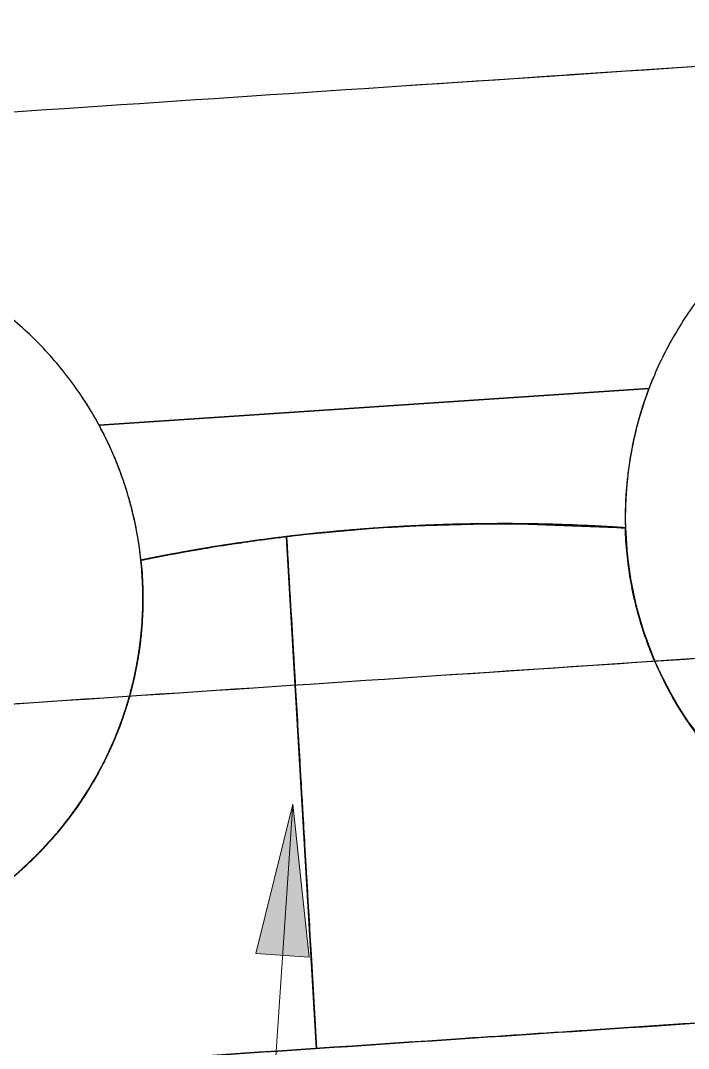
# Model space of a CAD drawing. Header units: metres. Extents: x -1161 to -1081, y 0 to 563.
# Drawn here: x -1093.747 to -1092.645, y 545.258 to 546.954 of the extents above; entities that cross this region are included whole.
import ezdxf

# ---------------------------------------------------------------- set-up
doc = ezdxf.new("R2010")
doc.units = ezdxf.units.M
doc.layers.add('A-GENM', color=7, linetype='Continuous', lineweight=35)
doc.layers.add('G-ANNO-TEXT', color=7, linetype='Continuous', lineweight=9)

# ---------------------------------------------------------------- blocks, each defined once
blk = doc.blocks.new('Foundations-Piles - Px-1200-66435275-DRG-2873121 - DECK SLAB GENERAL ARRANGEMENT PLAN')
at = {"layer": 'A-GENM', "color": 9, "lineweight": 25, "true_color": 0xbebebe}
for start, end in [(98.1818, 106.3636), (98.1818, 106.3636), (90, 98.1818), (90, 98.1818), (81.8182, 90), (81.8182, 90), (73.6364, 81.8182), (73.6364, 81.8182), (106.3636, 114.5455), (106.3636, 114.5455), (65.4545, 73.6364), (65.4545, 73.6364), (114.5455, 122.7273), (114.5455, 122.7273), (57.2727, 65.4545), (57.2727, 65.4545), (122.7273, 128.2031), (122.7273, 128.2031), (49.0909, 57.2727), (49.0909, 57.2727), (128.2132, 130.9091), (128.2132, 130.8448), (130.9091, 139.0909), (131.0714, 138.9381), (130.9091, 131.0714), (40.9091, 49.0909), (40.9091, 49.0909), (139.0909, 147.2727), (139.4167, 147.0378), (139.0909, 139.4167), (138.9381, 139.0909), (32.7273, 40.9091), (32.7273, 40.9091), (147.2727, 155.4545), (147.2727, 147.5551), (147.0378, 147.2727), (24.5455, 32.7273), (24.5455, 32.7273), (147.6999, 155.1449), (155.4545, 163.6364), (155.9382, 163.2609), (155.4545, 155.9382), (155.1676, 155.4545), (16.3636, 24.5455), (16.3636, 24.5455), (163.2889, 163.6364), (163.6364, 171.8182), (164.1427, 171.3874), (163.6364, 164.1427), (8.1818, 16.3636), (8.1818, 16.3636), (171.8182, 180), (171.8182, 172.3212), (171.3874, 171.8182), (0, 8.1818), (0, 8.1818), (172.3212, 179.5267), (179.5267, 180), (180, 180.4794), (180, 188.1818), (351.8182, 0), (351.8182, 0), (180.4794, 185.4352), (185.4352, 187.6589), (188.1818, 196.3636), (188.7301, 188.9568), (188.9568, 193.5449), (343.6364, 351.8182), (343.6364, 351.8182), (193.5449, 195.872), (196.3636, 204.5455), (335.4545, 343.6364), (335.4545, 343.6364), (196.9445, 201.7592), (201.7592, 204.0906), (204.5455, 212.7273), (327.2727, 335.4545), (327.2727, 335.4545), (205.1214, 210.2919), (210.2919, 212.3144), (212.7273, 220.9091), (213.3031, 220.5426), (319.0909, 327.2727), (319.0909, 327.2727), (220.9091, 229.0909), (221.4731, 228.7748), (310.9091, 319.0909), (312.0383, 319.0909), (229.0909, 237.2727), (229.6289, 231.5729), (302.7273, 310.9091), (308.7028, 312.0383), (231.5729, 236.8737), (304.1732, 308.7028), (237.2727, 245.4545), (237.7676, 240.067), (294.5455, 302.7273), (300.7734, 304.1732), (240.067, 244.8605), (296.2941, 300.7734), (292.879, 296.2941), (244.8605, 245.2495), (245.4545, 253.6364), (245.8854, 248.2707), (248.2707, 252.8482), (286.3636, 294.5455), (288.5053, 292.879), (252.8482, 253.4913), (253.6364, 261.8182), (278.1818, 286.3636), (284.8126, 286.0888), (286.4732, 288.5053), (253.9772, 256.376), (256.376, 260.8371), (260.8371, 261.7354), (278.2285, 280.4936), (280.4936, 284.8126), (261.8182, 269.2098), (262.0368, 264.4363), (264.4363, 268.8272), (268.8272, 269.2098), (269.2098, 269.9441), (269.2098, 270), (270, 273.0219), (270, 272.4234), (272.4723, 273.0219), (273.0469, 278.1818), (273.0469, 276.8189), (276.8189, 278.05)]:
    blk.add_arc((0, 0), 0.6, start, end, dxfattribs=at)
at = {"layer": 'A-GENM', "color": 254, "lineweight": 25, "true_color": 0xd1d1d1}
for start, end in [(187.6589, 188.1818), (188.1818, 188.7301), (195.872, 196.3636), (196.3636, 196.9299), (204.0906, 204.9312), (204.9312, 205.1214), (212.3144, 212.9171), (212.9171, 213.3031), (220.5426, 220.8958), (220.9091, 221.4731), (228.8877, 229.6289), (237.0106, 237.2727), (237.2727, 237.7676), (245.2495, 245.8854), (253.4913, 253.9772), (286.0888, 286.3636), (261.8182, 262.0368), (278.05, 278.1818)]:
    blk.add_arc((0, 0), 0.6, start, end, dxfattribs=at)
blk = doc.blocks.new('Foundations-Piles - Px-1200-66435276-DRG-2873121 - DECK SLAB GENERAL ARRANGEMENT PLAN')
at = {"layer": 'A-GENM', "color": 9, "lineweight": 25, "true_color": 0xbebebe}
for start, end in [(98.1818, 106.3636), (95.8548, 98.5782), (90, 98.1818), (90.7299, 95.8548), (87.5897, 90.7299), (81.8182, 90), (81.8182, 87.5897), (73.6364, 81.8182), (73.6364, 81.8182), (105.4247, 106.3636), (98.5782, 105.4247), (106.3636, 114.5455), (110.7525, 114.4246), (106.422, 110.7525), (65.4545, 73.6364), (65.4545, 73.6364), (114.5455, 122.7273), (114.5998, 118.9596), (57.2727, 65.4545), (57.2727, 65.4545), (118.9596, 122.6193), (122.7273, 128.2081), (122.7748, 127.1766), (49.0909, 57.2727), (49.0909, 57.2727), (127.1766, 128.2081), (128.2081, 130.9091), (128.2081, 130.8148), (130.9091, 139.0909), (130.9499, 135.4088), (40.9091, 49.0909), (40.9091, 49.0909), (135.4088, 139.0112), (139.0909, 147.2727), (139.1249, 147.2082), (32.7273, 40.9091), (32.7273, 40.9091), (147.2727, 155.4545), (147.3232, 155.4545), (24.5455, 32.6959), (24.5455, 32.6959), (155.4545, 163.6364), (155.5026, 163.6364), (16.3636, 24.5455), (16.3636, 24.5455), (163.6364, 171.8182), (163.6687, 171.8182), (8.1818, 16.3636), (8.1818, 16.3636), (171.8182, 180), (171.8345, 180), (0, 8.1818), (0, 8.1818), (180, 188.0537), (180, 188.1818), (351.8182, 0), (351.8182, 0), (188.0537, 188.1818), (188.1818, 196.3636), (188.2108, 190.7362), (343.6364, 351.8182), (343.6364, 351.8182), (190.7362, 196.1076), (196.1076, 196.3636), (196.3636, 204.4353), (335.4545, 343.6364), (335.4545, 343.6364), (196.4229, 199.3252), (199.3252, 204.1617), (204.1617, 204.4353), (204.5455, 212.7273), (204.5753, 207.6074), (327.2727, 335.4545), (327.2727, 335.4545), (207.6074, 212.216), (212.216, 212.6153), (212.7273, 220.9091), (212.833, 215.7873), (319.0909, 327.2727), (319.0909, 327.2727), (215.7873, 220.2705), (220.2705, 220.7706), (220.9091, 229.0909), (220.9598, 223.9208), (310.9091, 319.0909), (312.0383, 319.0909), (223.9208, 228.3253), (228.3253, 228.9267), (229.0909, 237.2727), (229.1523, 232.0292), (302.7273, 310.9091), (308.7028, 312.0383), (232.0292, 236.3804), (304.1732, 308.7028), (236.3804, 237.0837), (237.2727, 245.4545), (237.3448, 240.1226), (294.5455, 302.7273), (300.7734, 304.1732), (240.1226, 244.4359), (296.2941, 300.7734), (244.4359, 245.2418), (292.879, 296.2941), (245.4545, 253.6364), (245.5373, 248.2063), (248.2063, 252.4916), (286.3636, 294.5455), (288.5543, 292.879), (252.4916, 253.2914), (253.6364, 261.8182), (253.7297, 256.2833), (278.1818, 286.3636), (286.4972, 288.5543), (256.2833, 260.5478), (260.5478, 261.5618), (278.3057, 280.4904), (280.4904, 284.7195), (284.7195, 286.0519), (261.8182, 269.2074), (261.922, 264.3556), (264.3556, 268.6045), (268.6045, 269.2074), (269.2074, 269.7239), (269.2074, 270), (270, 278.1818), (270.114, 272.4243), (272.4243, 276.6617), (276.6617, 277.8872)]:
    blk.add_arc((0, 0), 0.6, start, end, dxfattribs=at)
at = {"layer": 'A-GENM', "color": 254, "lineweight": 25, "true_color": 0xd1d1d1}
for start, end in [(114.4246, 114.5455), (212.7273, 212.833), (220.7706, 220.9091), (228.9267, 229.0909), (237.0837, 237.2727), (245.2418, 245.4545), (253.4012, 253.6364), (286.0519, 286.3636), (286.3636, 286.4972), (261.5618, 261.8182), (269.7239, 270), (270, 270.114), (277.8872, 278.1818), (278.1818, 278.3057)]:
    blk.add_arc((0, 0), 0.6, start, end, dxfattribs=at)
blk = doc.blocks.new('StitchPour_RS36B_01 - StitchPour_RS36B_01-61148557-DRG-2873121 - DECK SLAB GENERAL ARRANGEMENT PLAN')
at = {"layer": 'A-GENM', "color": 253, "lineweight": 25, "true_color": 0xa3a3a3}
for points, knots in [([(147.3113, -4.8835), (147.145, -4.3923), (146.7672, -3.2758), (146.3893, -2.1593), (146.1777, -1.5341)], [-0.1785667, -0.1785667, -0.1785667, -0.1785667, -0.1, 0, 0, 0, 0]), ([(145.6093, -1.7264), (145.7681, -2.1953), (146.0855, -3.1331), (146.4591, -4.237), (146.6739, -4.872), (146.7301, -5.038)], [-1, -1, -1, -1, -0.925, -0.85, -0.8234466, -0.8234466, -0.8234466, -0.8234466])]:
    blk.add_open_spline(points, degree=3, knots=knots, dxfattribs=at)
at = {"layer": 'A-GENM', "color": 9, "lineweight": 25, "true_color": 0xbebebe}
for points in [[(146.8126, -3.4098), (146.7068, -3.0972), (146.601, -2.7846), (146.4951, -2.472)], [(146.2442, -3.602), (146.1384, -3.2894), (146.0326, -2.9768), (145.9268, -2.6642)], [(147.089, -4.2266), (146.9968, -3.9544), (146.9047, -3.6821), (146.8126, -3.4098)], [(146.3134, -3.8064), (146.2903, -3.7383), (146.2672, -3.6702), (146.2442, -3.602)]]:
    blk.add_open_spline(points, degree=3, dxfattribs=at)
at = {"layer": 'A-GENM', "color": 253, "lineweight": 25, "true_color": 0xa3a3a3}
blk.add_open_spline([(146.5616, -4.5399), (146.4788, -4.2954), (146.3961, -4.0509), (146.3134, -3.8064)], degree=3, dxfattribs=at)
blk = doc.blocks.new('T2DPAA-T2D-C3S-RS-M3D-100334_rvt-1-DRG-2873121 - DECK SLAB GENERAL ARRANGEMENT PLAN')
at = {"layer": 'A-GENM', "color": 9, "lineweight": 25, "true_color": 0xbebebe}
for p, q in [((-1093.6176, 546.2865), (-1092.7105, 546.3469)), ((-1092.7105, 546.3469), (-1093.6176, 546.2865)), ((-1093.2748, 546.1063), (-1093.1658, 546.1161)), ((-1093.1658, 546.1161), (-1093.1224, 546.1189)), ((-1093.1224, 546.1189), (-1093.0992, 546.1201)), ((-1093.0992, 546.1201), (-1092.9808, 546.1237)), ((-1092.9808, 546.1237), (-1092.9359, 546.1238)), ((-1092.9359, 546.1238), (-1092.924, 546.1237)), ((-1092.924, 546.1237), (-1092.7494, 546.117)), ((-1092.7494, 546.117), (-1092.7465, 546.0723)), ((-1093.363, 546.0954), (-1093.4059, 546.0891)), ((-1093.3083, 546.1025), (-1093.363, 546.0954)), ((-1093.3083, 546.1025), (-1093.2748, 546.1063)), ((-1093.2939, 545.8571), (-1093.3082, 546.1014)), ((-1093.3082, 546.1014), (-1093.2939, 545.8571)), ((-1093.4288, 546.0855), (-1093.5485, 546.0637)), ((-1093.4059, 546.0891), (-1093.4288, 546.0855)), ((-1093.5485, 546.0637), (-1093.5464, 546.0385)), ((-1092.7465, 546.0723), (-1092.741, 546.0325)), ((-1093.5464, 546.0385), (-1093.5452, 546)), ((-1092.7409, 546.032), (-1092.7316, 545.9878)), ((-1092.7316, 545.9878), (-1092.7206, 545.9495)), ((-1093.547, 545.9548), (-1093.5489, 545.9343)), ((-1092.7205, 545.949), (-1092.7048, 545.9062)), ((-1093.5493, 545.9306), (-1093.5511, 545.9166)), ((-1093.549, 545.9336), (-1093.5493, 545.9308)), ((-1092.7048, 545.9062), (-1092.7006, 545.8962)), ((-1092.7006, 545.8962), (-1092.689, 545.8709)), ((-1093.5592, 545.8718), (-1093.5654, 545.8465)), ((-1093.558, 545.8775), (-1093.5592, 545.8718)), ((-1093.2589, 545.2581), (-1093.2939, 545.8571)), ((-1093.2939, 545.8571), (-1093.2589, 545.2581)), ((-1092.6884, 545.8698), (-1092.6665, 545.829)), ((-1093.5675, 545.8385), (-1093.5686, 545.8348)), ((-1093.5655, 545.8462), (-1093.5675, 545.8385)), ((-1093.5724, 545.8222), (-1093.583, 545.7911)), ((-1093.5686, 545.8348), (-1093.5724, 545.8222)), ((-1092.6665, 545.829), (-1092.6458, 545.7964)), ((-1093.583, 545.7911), (-1093.5973, 545.7563)), ((-1092.6454, 545.7959), (-1092.5924, 545.7289)), ((-1093.5973, 545.7563), (-1093.6018, 545.7463)), ((-1093.6018, 545.7463), (-1093.618, 545.7144)), ((-1093.618, 545.7144), (-1093.6366, 545.6825)), ((-1093.6413, 545.6751), (-1093.6636, 545.6429)), ((-1093.6366, 545.6825), (-1093.6413, 545.6751)), ((-1093.6636, 545.6429), (-1093.6857, 545.6149)), ((-1093.69, 545.6099), (-1093.7196, 545.5778)), ((-1093.6857, 545.6149), (-1093.69, 545.6099)), ((-1093.7196, 545.5778), (-1093.7438, 545.5548)), ((-1093.7438, 545.5548), (-1093.747, 545.5519))]:
    blk.add_line(p, q, dxfattribs=at)
at = {"layer": 'A-GENM', "color": 254, "lineweight": 25, "true_color": 0xd1d1d1}
blk.add_line((-1092.9219, 546.1237), (-1092.924, 546.1237), dxfattribs=at)
at = {"layer": 'A-GENM', "color": 9, "lineweight": 25, "true_color": 0xbebebe, "flags": 128}
for points in [[(-1093.5452, 546), (-1093.5455, 545.9824), (-1093.547, 545.9548)], [(-1093.5511, 545.9166), (-1093.5535, 545.9014), (-1093.558, 545.8777)]]:
    blk.add_lwpolyline(points, dxfattribs=at)
at = {"layer": 'A-GENM', "color": 9, "lineweight": 25, "true_color": 0xbebebe}
for centre, radius, start, end in [((-1092.1496, 546.1338), 0.6, 159.1898, 162.7094), ((-1092.1496, 546.1338), 0.6, 159.1898, 162.7094), ((-1092.1496, 546.1338), 0.6, 162.7094, 165.0023), ((-1092.1496, 546.1338), 0.6, 162.7094, 165.0023), ((-1094.1452, 546.0007), 0.6, 27.1509, 28.4384), ((-1094.1452, 546.0007), 0.6, 27.1509, 28.4384), ((-1092.1496, 546.1338), 0.6, 165.8434, 166.6607), ((-1092.1496, 546.1338), 0.6, 165.8434, 166.6607), ((-1092.1496, 546.1338), 0.6, 165.1092, 165.8434), ((-1092.1496, 546.1338), 0.6, 165.1092, 165.8434), ((-1094.1452, 546.0007), 0.6, 23.8234, 27.1509), ((-1094.1452, 546.0007), 0.6, 23.8234, 27.1509), ((-1092.1496, 546.1338), 0.6, 166.6607, 170.9733), ((-1092.1496, 546.1338), 0.6, 166.6607, 170.9733), ((-1094.1452, 546.0007), 0.6, 20.9675, 23.8234), ((-1094.1452, 546.0007), 0.6, 20.9675, 23.8234), ((-1092.1496, 546.1338), 0.6, 170.9733, 173.6929), ((-1092.1496, 546.1338), 0.6, 170.9733, 173.6929), ((-1094.1452, 546.0007), 0.6, 19.2855, 20.9675), ((-1094.1452, 546.0007), 0.6, 19.2855, 20.9675), ((-1094.1452, 546.0007), 0.6, 15.8947, 19.2855), ((-1094.1452, 546.0007), 0.6, 15.8947, 19.2855), ((-1092.1496, 546.1338), 0.6, 174.1316, 180.542), ((-1092.1496, 546.1338), 0.6, 174.1316, 180.542), ((-1092.1496, 546.1338), 0.6, 173.6929, 174.1316), ((-1092.1496, 546.1338), 0.6, 173.6929, 174.1316), ((-1094.1452, 546.0007), 0.6, 13.4966, 15.8947), ((-1094.1452, 546.0007), 0.6, 13.4966, 15.8947), ((-1094.1452, 546.0007), 0.6, 11.4065, 13.4966), ((-1094.1452, 546.0007), 0.6, 11.4065, 13.4966), ((-1092.1496, 546.1338), 0.6, 180.542, 181.3828), ((-1092.1496, 546.1338), 0.6, 180.542, 181.3828), ((-1094.1452, 546.0007), 0.6, 8.0006, 11.4065), ((-1094.1452, 546.0007), 0.6, 8.0006, 11.4065), ((-1092.9512, 543.1238), 3, 95.3483, 98.4166), ((-1092.9512, 543.1238), 3, 95.3483, 95.4975), ((-1092.9512, 543.1238), 3, 92.2799, 95.3483), ((-1092.9512, 543.1238), 3, 95.1724, 95.3483), ((-1092.9512, 543.1238), 3, 92.2799, 92.4558), ((-1092.9512, 543.1238), 3, 89.2116, 92.2799), ((-1092.9512, 543.1238), 3, 92.1306, 92.2799), ((-1092.9512, 543.1238), 3, 89.2116, 89.4398), ((-1092.9512, 543.1238), 3, 89.0732, 89.2116), ((-1092.9512, 543.1238), 3, 86.1432, 89.2116), ((-1092.9512, 543.1238), 3, 86.1432, 86.4706), ((-1092.9512, 543.1238), 3, 98.4166, 101.485), ((-1092.9512, 543.1238), 3, 98.4166, 98.5549), ((-1092.9512, 543.1238), 3, 98.1885, 98.4166), ((-1094.1452, 546.0007), 0.6, 6.0257, 8.0006), ((-1094.1452, 546.0007), 0.6, 6.0257, 8.0006), ((-1092.9512, 543.1238), 3, 101.1576, 101.485)]:
    blk.add_arc(centre, radius, start, end, dxfattribs=at)
at = {"layer": 'A-GENM', "color": 254, "lineweight": 25, "true_color": 0xd1d1d1}
for start, end in [(95.9319, 96.1933), (95.4975, 95.9266), (94.5422, 95.1724), (94.1023, 94.5376), (93.2488, 94.1023), (93.0893, 93.2361), (92.829, 93.0847), (92.4558, 92.829), (91.7004, 92.1306), (90.5649, 91.695), (89.6941, 90.5649), (89.4815, 89.6846), (88.9259, 89.0732), (87.5207, 88.9235), (86.4706, 87.5075), (98.5549, 98.7041), (97.8897, 98.1885), (97.3426, 97.8897), (96.8684, 97.3309), (96.1933, 96.8375), (100.1198, 101.1576), (99.1851, 100.1069), (98.7178, 99.1751)]:
    blk.add_arc((-1092.9512, 543.1238), 3, start, end, dxfattribs=at)
at = {"layer": 'A-GENM', "color": 253, "lineweight": 25, "true_color": 0xa3a3a3}
blk.add_open_spline([(-1095.0948, 546.7141), (-1094.436, 546.7581), (-1093.2382, 546.838), (-1092.0406, 546.9178), (-1091.5016, 546.9537)], degree=3, knots=[0, 0, 0, 0, 0.1, 0.1818428, 0.1818428, 0.1818428, 0.1818428], dxfattribs=at)
at = {"layer": 'A-GENM', "color": 9, "lineweight": 25, "true_color": 0xbebebe}
for points in [[(-1093.1187, 546.8459), (-1092.7894, 546.8679), (-1092.4601, 546.8898), (-1092.1308, 546.9118)], [(-1094.1067, 546.7801), (-1093.7773, 546.802), (-1093.448, 546.824), (-1093.1187, 546.8459)], [(-1093.2387, 546.11), (-1093.2619, 546.1078), (-1093.2851, 546.1052), (-1093.3083, 546.1025)], [(-1093.2599, 546.1079), (-1093.2731, 546.1065), (-1093.2863, 546.105), (-1093.2996, 546.1035)], [(-1093.2386, 546.11), (-1093.2457, 546.1093), (-1093.2528, 546.1086), (-1093.2599, 546.1079)], [(-1093.2331, 546.1105), (-1093.235, 546.1103), (-1093.2368, 546.1102), (-1093.2387, 546.11)], [(-1093.2217, 546.1116), (-1093.2273, 546.1111), (-1093.2329, 546.1105), (-1093.2386, 546.11)], [(-1093.2262, 546.1112), (-1093.2285, 546.111), (-1093.2308, 546.1107), (-1093.2331, 546.1105)], [(-1093.169, 546.1159), (-1093.1881, 546.1145), (-1093.2072, 546.1129), (-1093.2262, 546.1112)], [(-1093.1871, 546.1145), (-1093.1987, 546.1136), (-1093.2102, 546.1126), (-1093.2217, 546.1116)], [(-1093.1266, 546.1187), (-1093.1468, 546.1175), (-1093.167, 546.1161), (-1093.1871, 546.1145)], [(-1093.1291, 546.1185), (-1093.1424, 546.1177), (-1093.1557, 546.1169), (-1093.169, 546.1159)], [(-1093.1222, 546.1189), (-1093.1245, 546.1188), (-1093.1268, 546.1187), (-1093.1291, 546.1185)], [(-1093.1223, 546.1189), (-1093.1237, 546.1188), (-1093.1251, 546.1187), (-1093.1266, 546.1187)], [(-1093.1202, 546.119), (-1093.1209, 546.119), (-1093.1216, 546.119), (-1093.1222, 546.1189)], [(-1093.1172, 546.1192), (-1093.1188, 546.1191), (-1093.1204, 546.119), (-1093.122, 546.1189)], [(-1093.1143, 546.1194), (-1093.1162, 546.1193), (-1093.1182, 546.1191), (-1093.1202, 546.119)], [(-1093.0991, 546.1201), (-1093.1051, 546.1199), (-1093.1112, 546.1195), (-1093.1172, 546.1192)], [(-1093.0797, 546.121), (-1093.0912, 546.1205), (-1093.1028, 546.12), (-1093.1143, 546.1194)], [(-1093.0774, 546.1211), (-1093.0846, 546.1208), (-1093.0919, 546.1205), (-1093.0991, 546.1201)], [(-1093.0627, 546.1217), (-1093.0684, 546.1215), (-1093.0741, 546.1213), (-1093.0797, 546.121)], [(-1093.0625, 546.1217), (-1093.0675, 546.1215), (-1093.0724, 546.1214), (-1093.0774, 546.1211)], [(-1093.0413, 546.1224), (-1093.0485, 546.1222), (-1093.0556, 546.122), (-1093.0627, 546.1217)], [(-1093.0292, 546.1228), (-1093.0403, 546.1225), (-1093.0514, 546.1221), (-1093.0625, 546.1217)], [(-1092.9683, 546.1237), (-1092.9926, 546.1236), (-1093.017, 546.1231), (-1093.0413, 546.1224)], [(-1092.9592, 546.1238), (-1092.9825, 546.1237), (-1093.0059, 546.1234), (-1093.0292, 546.1228)], [(-1092.9449, 546.1237), (-1092.9527, 546.1237), (-1092.9605, 546.1237), (-1092.9683, 546.1237)], [(-1092.9411, 546.1238), (-1092.9471, 546.1238), (-1092.9531, 546.1238), (-1092.9592, 546.1238)], [(-1092.9355, 546.1237), (-1092.9386, 546.1237), (-1092.9418, 546.1237), (-1092.9449, 546.1237)], [(-1092.9356, 546.1238), (-1092.9375, 546.1238), (-1092.9393, 546.1238), (-1092.9411, 546.1238)], [(-1092.9292, 546.1237), (-1092.9313, 546.1237), (-1092.9334, 546.1237), (-1092.9355, 546.1238)], [(-1092.9256, 546.1236), (-1092.9288, 546.1236), (-1092.932, 546.1237), (-1092.9352, 546.1237)], [(-1092.9176, 546.1236), (-1092.9215, 546.1237), (-1092.9254, 546.1237), (-1092.9292, 546.1237)], [(-1092.9219, 546.1236), (-1092.9231, 546.1236), (-1092.9243, 546.1236), (-1092.9256, 546.1236)], [(-1092.9027, 546.1233), (-1092.9091, 546.1234), (-1092.9155, 546.1235), (-1092.9219, 546.1236)], [(-1092.9045, 546.1234), (-1092.9089, 546.1235), (-1092.9133, 546.1236), (-1092.9176, 546.1236)], [(-1092.8892, 546.1232), (-1092.8943, 546.1233), (-1092.8994, 546.1234), (-1092.9045, 546.1234)], [(-1092.8953, 546.1232), (-1092.8977, 546.1232), (-1092.9002, 546.1233), (-1092.9027, 546.1233)], [(-1092.8223, 546.1208), (-1092.8466, 546.1219), (-1092.8709, 546.1227), (-1092.8953, 546.1232)], [(-1092.8193, 546.1209), (-1092.8426, 546.1219), (-1092.8659, 546.1227), (-1092.8892, 546.1232)], [(-1092.7665, 546.1179), (-1092.7851, 546.119), (-1092.8037, 546.12), (-1092.8223, 546.1208)], [(-1092.7494, 546.117), (-1092.7727, 546.1186), (-1092.796, 546.1199), (-1092.8193, 546.1209)], [(-1092.7628, 546.1176), (-1092.7641, 546.1177), (-1092.7653, 546.1178), (-1092.7665, 546.1179)], [(-1092.7494, 546.1167), (-1092.7539, 546.117), (-1092.7584, 546.1173), (-1092.7628, 546.1176)], [(-1092.7467, 546.0743), (-1092.7481, 546.0885), (-1092.749, 546.1027), (-1092.7494, 546.117)], [(-1092.7467, 546.0741), (-1092.7481, 546.0882), (-1092.749, 546.1025), (-1092.7494, 546.1167)], [(-1093.3962, 546.0906), (-1093.4071, 546.089), (-1093.4179, 546.0873), (-1093.4288, 546.0855)], [(-1093.3974, 546.0903), (-1093.3999, 546.0899), (-1093.4023, 546.0896), (-1093.4047, 546.0892)], [(-1093.3785, 546.0931), (-1093.3848, 546.0922), (-1093.3911, 546.0913), (-1093.3974, 546.0903)], [(-1093.3856, 546.0922), (-1093.3891, 546.0917), (-1093.3926, 546.0911), (-1093.3962, 546.0906)], [(-1093.3686, 546.0946), (-1093.3743, 546.0938), (-1093.3799, 546.093), (-1093.3856, 546.0922)], [(-1093.3324, 546.0994), (-1093.3478, 546.0974), (-1093.3631, 546.0953), (-1093.3785, 546.0931)], [(-1093.3083, 546.1025), (-1093.3284, 546.1001), (-1093.3485, 546.0974), (-1093.3686, 546.0946)], [(-1093.3183, 546.1012), (-1093.323, 546.1006), (-1093.3277, 546.1), (-1093.3324, 546.0994)], [(-1093.3087, 546.1024), (-1093.3119, 546.102), (-1093.3151, 546.1016), (-1093.3183, 546.1012)], [(-1093.3082, 546.1014), (-1093.3038, 546.0251), (-1093.2993, 545.9489), (-1093.2948, 545.8726)], [(-1093.2939, 545.8571), (-1093.2987, 545.9385), (-1093.3035, 546.02), (-1093.3082, 546.1014)], [(-1093.2996, 546.1035), (-1093.3023, 546.1031), (-1093.3051, 546.1028), (-1093.3079, 546.1025)], [(-1093.4888, 546.0752), (-1093.5087, 546.0716), (-1093.5286, 546.0678), (-1093.5485, 546.0637)], [(-1093.4768, 546.0772), (-1093.4912, 546.0746), (-1093.5056, 546.0719), (-1093.52, 546.0691)], [(-1093.4288, 546.0855), (-1093.4488, 546.0823), (-1093.4688, 546.0789), (-1093.4888, 546.0752)], [(-1093.4502, 546.0818), (-1093.4591, 546.0803), (-1093.4679, 546.0788), (-1093.4768, 546.0772)], [(-1093.4293, 546.0853), (-1093.4363, 546.0842), (-1093.4432, 546.083), (-1093.4502, 546.0818)], [(-1093.4159, 546.0875), (-1093.4203, 546.0868), (-1093.4247, 546.0861), (-1093.4291, 546.0854)], [(-1093.4047, 546.0892), (-1093.4084, 546.0886), (-1093.4121, 546.0881), (-1093.4159, 546.0875)], [(-1092.7409, 546.0319), (-1092.7433, 546.046), (-1092.7453, 546.0601), (-1092.7467, 546.0743)], [(-1092.7409, 546.032), (-1092.7433, 546.0459), (-1092.7452, 546.06), (-1092.7467, 546.0741)], [(-1093.5317, 546.0668), (-1093.5373, 546.0657), (-1093.5429, 546.0646), (-1093.5485, 546.0635)], [(-1093.5485, 546.0637), (-1093.547, 546.0492), (-1093.546, 546.0346), (-1093.5455, 546.02)], [(-1093.5485, 546.0635), (-1093.547, 546.0489), (-1093.546, 546.0343), (-1093.5455, 546.0197)], [(-1093.52, 546.0691), (-1093.5239, 546.0684), (-1093.5278, 546.0676), (-1093.5317, 546.0668)], [(-1092.7322, 545.9901), (-1092.7356, 546.0039), (-1092.7385, 546.0179), (-1092.7409, 546.0319)], [(-1092.7321, 545.9899), (-1092.7355, 546.0037), (-1092.7385, 546.0177), (-1092.7409, 546.0317)], [(-1093.5455, 546.02), (-1093.5455, 546.0191), (-1093.5455, 546.0183), (-1093.5454, 546.0175)], [(-1093.5455, 546.0197), (-1093.5455, 546.0189), (-1093.5455, 546.0182), (-1093.5454, 546.0174)], [(-1093.5454, 546.0166), (-1093.5454, 546.0155), (-1093.5454, 546.0145), (-1093.5453, 546.0134)], [(-1093.5454, 546.0166), (-1093.5454, 546.0155), (-1093.5454, 546.0143), (-1093.5453, 546.0132)], [(-1093.5453, 546.0134), (-1093.5452, 546.0046), (-1093.5452, 545.9959), (-1093.5454, 545.9872)], [(-1093.5453, 546.0132), (-1093.5452, 546.0045), (-1093.5452, 545.9958), (-1093.5454, 545.9871)], [(-1092.7205, 545.949), (-1092.7248, 545.9625), (-1092.7288, 545.9762), (-1092.7322, 545.9901)], [(-1092.7205, 545.949), (-1092.7248, 545.9625), (-1092.7287, 545.9761), (-1092.7321, 545.9899)], [(-1093.5457, 545.9761), (-1093.5463, 545.9615), (-1093.5475, 545.9469), (-1093.5491, 545.9324)], [(-1093.5457, 545.9759), (-1093.546, 545.9686), (-1093.5469, 545.954), (-1093.5483, 545.9394), (-1093.5491, 545.9322)], [(-1093.5456, 545.9803), (-1093.5456, 545.9791), (-1093.5457, 545.9778), (-1093.5457, 545.9766)], [(-1093.5456, 545.9802), (-1093.5456, 545.979), (-1093.5456, 545.9778), (-1093.5457, 545.9766)], [(-1093.5454, 545.9872), (-1093.5454, 545.9849), (-1093.5455, 545.9825), (-1093.5456, 545.9802)], [(-1093.5454, 545.9871), (-1093.5454, 545.9848), (-1093.5455, 545.9826), (-1093.5456, 545.9803)], [(-1092.7058, 545.9088), (-1092.7112, 545.922), (-1092.7161, 545.9354), (-1092.7205, 545.949)], [(-1092.7058, 545.9086), (-1092.7111, 545.9218), (-1092.716, 545.9352), (-1092.7204, 545.9487)], [(-1093.5495, 545.9294), (-1093.5503, 545.9221), (-1093.5513, 545.9148), (-1093.5525, 545.9076)], [(-1093.5495, 545.9292), (-1093.5504, 545.9219), (-1093.5514, 545.9147), (-1093.5525, 545.9076)], [(-1093.5493, 545.9307), (-1093.5494, 545.9303), (-1093.5494, 545.9298), (-1093.5495, 545.9294)], [(-1093.5493, 545.9307), (-1093.5494, 545.9302), (-1093.5494, 545.9297), (-1093.5495, 545.9292)], [(-1093.5525, 545.9076), (-1093.553, 545.9042), (-1093.5536, 545.9008), (-1093.5542, 545.8975)], [(-1093.5525, 545.9076), (-1093.553, 545.9042), (-1093.5536, 545.9009), (-1093.5542, 545.8975)], [(-1092.7007, 545.8965), (-1092.7025, 545.9006), (-1092.7042, 545.9047), (-1092.7058, 545.9088)], [(-1092.7007, 545.8965), (-1092.7024, 545.9005), (-1092.7041, 545.9046), (-1092.7058, 545.9086)], [(-1093.5557, 545.8891), (-1093.5564, 545.8853), (-1093.5571, 545.8816), (-1093.5579, 545.8779)], [(-1093.5557, 545.8888), (-1093.5564, 545.8852), (-1093.5572, 545.8815), (-1093.5579, 545.8779)], [(-1093.5542, 545.8975), (-1093.5547, 545.8946), (-1093.5552, 545.8917), (-1093.5557, 545.8888)], [(-1093.5542, 545.8975), (-1093.5546, 545.8947), (-1093.5552, 545.8919), (-1093.5557, 545.8891)], [(-1092.6884, 545.8698), (-1092.6927, 545.8786), (-1092.6968, 545.8875), (-1092.7007, 545.8965)], [(-1092.6884, 545.8697), (-1092.6927, 545.8786), (-1092.6968, 545.8875), (-1092.7007, 545.8965)], [(-1093.5579, 545.8777), (-1093.5602, 545.8671), (-1093.5627, 545.8566), (-1093.5655, 545.8461)], [(-1093.5579, 545.8777), (-1093.5602, 545.8672), (-1093.5627, 545.8567), (-1093.5654, 545.8463)], [(-1093.2948, 545.8726), (-1093.2945, 545.8674), (-1093.2942, 545.8623), (-1093.2939, 545.8571)], [(-1093.2939, 545.8571), (-1093.2913, 545.8128), (-1093.2887, 545.7686), (-1093.2862, 545.7244)], [(-1093.2862, 545.7244), (-1093.2887, 545.7686), (-1093.2913, 545.8128), (-1093.2939, 545.8571)], [(-1092.6682, 545.832), (-1092.6754, 545.8443), (-1092.6821, 545.8569), (-1092.6884, 545.8697)], [(-1092.6681, 545.8319), (-1092.6753, 545.8442), (-1092.682, 545.8568), (-1092.6883, 545.8696)], [(-1093.5675, 545.8388), (-1093.5685, 545.8352), (-1093.5695, 545.8317), (-1093.5706, 545.8282)], [(-1093.5675, 545.8388), (-1093.5685, 545.8352), (-1093.5695, 545.8317), (-1093.5706, 545.8282)], [(-1093.5654, 545.8463), (-1093.5661, 545.8438), (-1093.5668, 545.8413), (-1093.5675, 545.8388)], [(-1093.5655, 545.8461), (-1093.5661, 545.8436), (-1093.5668, 545.8412), (-1093.5675, 545.8388)], [(-1093.5706, 545.8282), (-1093.5717, 545.8244), (-1093.5728, 545.8207), (-1093.574, 545.8171)], [(-1093.5706, 545.8282), (-1093.5717, 545.8245), (-1093.5728, 545.8208), (-1093.574, 545.8171)], [(-1092.6454, 545.7959), (-1092.6535, 545.8076), (-1092.6611, 545.8197), (-1092.6682, 545.832)], [(-1092.6454, 545.7959), (-1092.6534, 545.8076), (-1092.661, 545.8196), (-1092.6681, 545.8319)], [(-1093.574, 545.8171), (-1093.5794, 545.8004), (-1093.5855, 545.7839), (-1093.5923, 545.7677)], [(-1093.5783, 545.8042), (-1093.5826, 545.7919), (-1093.5872, 545.7798), (-1093.5923, 545.7678)], [(-1093.574, 545.8171), (-1093.5754, 545.8127), (-1093.5768, 545.8084), (-1093.5783, 545.8042)], [(-1092.6201, 545.7614), (-1092.6289, 545.7726), (-1092.6374, 545.7841), (-1092.6454, 545.7959)], [(-1093.5996, 545.7512), (-1093.6012, 545.7477), (-1093.6028, 545.7441), (-1093.6045, 545.7407)], [(-1093.5941, 545.7635), (-1093.5959, 545.7594), (-1093.5977, 545.7553), (-1093.5996, 545.7512)], [(-1093.5942, 545.7633), (-1093.5959, 545.7592), (-1093.5977, 545.7552), (-1093.5996, 545.7511)], [(-1093.5935, 545.7649), (-1093.5937, 545.7644), (-1093.594, 545.7638), (-1093.5942, 545.7633)], [(-1093.5935, 545.7649), (-1093.5937, 545.7645), (-1093.5939, 545.764), (-1093.5941, 545.7635)], [(-1093.5923, 545.7678), (-1093.5927, 545.7668), (-1093.5931, 545.7659), (-1093.5935, 545.7649)], [(-1093.5923, 545.7677), (-1093.5927, 545.7668), (-1093.5931, 545.7658), (-1093.5935, 545.7649)], [(-1093.6045, 545.7406), (-1093.6073, 545.7349), (-1093.6101, 545.7293), (-1093.613, 545.7237)], [(-1093.613, 545.7237), (-1093.6185, 545.7131), (-1093.6243, 545.7028), (-1093.6304, 545.6926)], [(-1093.2854, 545.7116), (-1093.285, 545.7043), (-1093.2846, 545.6969), (-1093.2841, 545.6896)], [(-1093.2841, 545.6896), (-1093.2846, 545.6969), (-1093.285, 545.7043), (-1093.2854, 545.7116)], [(-1093.633, 545.6883), (-1093.635, 545.685), (-1093.6371, 545.6817), (-1093.6392, 545.6784)], [(-1093.6347, 545.6855), (-1093.6362, 545.6831), (-1093.6377, 545.6807), (-1093.6392, 545.6783)], [(-1093.633, 545.6882), (-1093.6336, 545.6873), (-1093.6341, 545.6864), (-1093.6347, 545.6855)], [(-1093.6304, 545.6926), (-1093.6313, 545.6911), (-1093.6321, 545.6897), (-1093.633, 545.6882)], [(-1093.6305, 545.6925), (-1093.6313, 545.6911), (-1093.6321, 545.6897), (-1093.633, 545.6883)], [(-1093.6447, 545.6699), (-1093.6554, 545.6537), (-1093.6668, 545.6381), (-1093.679, 545.6231)], [(-1093.6447, 545.6699), (-1093.6493, 545.6628), (-1093.6541, 545.6559), (-1093.6591, 545.6491)], [(-1093.6392, 545.6784), (-1093.641, 545.6755), (-1093.6428, 545.6727), (-1093.6447, 545.6699)], [(-1093.6392, 545.6783), (-1093.641, 545.6755), (-1093.6428, 545.6727), (-1093.6447, 545.6699)], [(-1093.2834, 545.6771), (-1093.283, 545.6703), (-1093.2826, 545.6635), (-1093.2822, 545.6567)], [(-1093.2822, 545.6567), (-1093.2826, 545.6635), (-1093.283, 545.6703), (-1093.2834, 545.6771)], [(-1093.6591, 545.6491), (-1093.6654, 545.6403), (-1093.6721, 545.6316), (-1093.6789, 545.6232)], [(-1093.2815, 545.6447), (-1093.2815, 545.644), (-1093.2814, 545.6434), (-1093.2814, 545.6427)], [(-1093.2814, 545.6427), (-1093.2814, 545.6434), (-1093.2815, 545.644), (-1093.2815, 545.6447)], [(-1093.2814, 545.6427), (-1093.2803, 545.624), (-1093.2792, 545.6052), (-1093.2781, 545.5864)], [(-1093.2781, 545.5864), (-1093.2792, 545.6052), (-1093.2803, 545.624), (-1093.2814, 545.6427)], [(-1093.6831, 545.6181), (-1093.6849, 545.6159), (-1093.6868, 545.6137), (-1093.6886, 545.6115)], [(-1093.6831, 545.618), (-1093.6841, 545.6169), (-1093.6851, 545.6157), (-1093.686, 545.6145)], [(-1093.6789, 545.6232), (-1093.6801, 545.6217), (-1093.6813, 545.6202), (-1093.6825, 545.6187)], [(-1093.679, 545.6231), (-1093.6801, 545.6217), (-1093.6813, 545.6202), (-1093.6825, 545.6188)], [(-1093.693, 545.6064), (-1093.7003, 545.5981), (-1093.7078, 545.5899), (-1093.7155, 545.582)], [(-1093.6886, 545.6115), (-1093.6901, 545.6097), (-1093.6916, 545.608), (-1093.6931, 545.6063)], [(-1093.6887, 545.6114), (-1093.6901, 545.6097), (-1093.6916, 545.6081), (-1093.693, 545.6064)], [(-1093.686, 545.6145), (-1093.6869, 545.6135), (-1093.6878, 545.6125), (-1093.6887, 545.6114)], [(-1093.7155, 545.582), (-1093.7225, 545.5749), (-1093.7296, 545.5679), (-1093.7369, 545.5611)], [(-1093.2772, 545.571), (-1093.2767, 545.5631), (-1093.2763, 545.5552), (-1093.2758, 545.5473)], [(-1093.2758, 545.5473), (-1093.2763, 545.5552), (-1093.2767, 545.5631), (-1093.2772, 545.571)], [(-1093.7427, 545.5558), (-1093.7442, 545.5545), (-1093.7456, 545.5532), (-1093.747, 545.5519)], [(-1093.7427, 545.5558), (-1093.7441, 545.5545), (-1093.7456, 545.5532), (-1093.747, 545.5519)], [(-1093.7369, 545.5611), (-1093.7388, 545.5593), (-1093.7408, 545.5575), (-1093.7427, 545.5558)], [(-1093.7369, 545.5611), (-1093.7388, 545.5593), (-1093.7408, 545.5575), (-1093.7427, 545.5558)], [(-1093.2754, 545.541), (-1093.2729, 545.4983), (-1093.2704, 545.4556), (-1093.2679, 545.4129)], [(-1093.2679, 545.4129), (-1093.2704, 545.4556), (-1093.2729, 545.4983), (-1093.2754, 545.541)], [(-1093.2679, 545.4129), (-1093.2649, 545.3613), (-1093.2619, 545.3097), (-1093.2589, 545.2581)], [(-1093.2589, 545.2581), (-1093.2619, 545.3097), (-1093.2649, 545.3613), (-1093.2679, 545.4129)]]:
    blk.add_open_spline(points, degree=3, dxfattribs=at)
at = {"layer": 'A-GENM', "color": 254, "lineweight": 25, "true_color": 0xd1d1d1}
for points in [[(-1093.2996, 546.1035), (-1093.2863, 546.105), (-1093.2731, 546.1065), (-1093.2599, 546.1079)], [(-1093.2599, 546.1079), (-1093.2528, 546.1086), (-1093.2457, 546.1093), (-1093.2386, 546.11)], [(-1093.2386, 546.11), (-1093.2329, 546.1105), (-1093.2273, 546.1111), (-1093.2217, 546.1116)], [(-1093.2217, 546.1116), (-1093.2102, 546.1126), (-1093.1987, 546.1136), (-1093.1871, 546.1145)], [(-1093.1871, 546.1145), (-1093.167, 546.1161), (-1093.1468, 546.1175), (-1093.1266, 546.1187)], [(-1093.1266, 546.1187), (-1093.1251, 546.1187), (-1093.1237, 546.1188), (-1093.1223, 546.1189)], [(-1093.1222, 546.1189), (-1093.1216, 546.119), (-1093.1209, 546.119), (-1093.1202, 546.119)], [(-1093.1202, 546.119), (-1093.1067, 546.1198), (-1093.0932, 546.1205), (-1093.0797, 546.121)], [(-1093.0797, 546.121), (-1093.0741, 546.1213), (-1093.0684, 546.1215), (-1093.0627, 546.1217)], [(-1093.0627, 546.1217), (-1093.0556, 546.122), (-1093.0485, 546.1222), (-1093.0413, 546.1224)], [(-1093.0413, 546.1224), (-1093.017, 546.1231), (-1092.9926, 546.1236), (-1092.9683, 546.1237)], [(-1092.9683, 546.1237), (-1092.9605, 546.1237), (-1092.9527, 546.1237), (-1092.9449, 546.1237)], [(-1092.9449, 546.1237), (-1092.9418, 546.1237), (-1092.9386, 546.1237), (-1092.9355, 546.1237)], [(-1092.9352, 546.1237), (-1092.932, 546.1237), (-1092.9288, 546.1236), (-1092.9256, 546.1236)], [(-1092.9256, 546.1236), (-1092.9243, 546.1236), (-1092.9231, 546.1236), (-1092.9219, 546.1236)], [(-1092.9219, 546.1236), (-1092.9155, 546.1235), (-1092.9091, 546.1234), (-1092.9027, 546.1233)], [(-1092.9027, 546.1233), (-1092.9002, 546.1233), (-1092.8977, 546.1232), (-1092.8953, 546.1232)], [(-1092.8953, 546.1232), (-1092.8709, 546.1227), (-1092.8466, 546.1219), (-1092.8223, 546.1208)], [(-1092.8223, 546.1208), (-1092.8037, 546.12), (-1092.7851, 546.119), (-1092.7665, 546.1179)], [(-1092.7665, 546.1179), (-1092.7653, 546.1178), (-1092.7641, 546.1177), (-1092.7628, 546.1176)], [(-1092.7628, 546.1176), (-1092.7584, 546.1173), (-1092.7539, 546.117), (-1092.7494, 546.1167)], [(-1092.7494, 546.1167), (-1092.749, 546.1025), (-1092.7481, 546.0882), (-1092.7467, 546.0741)], [(-1093.4047, 546.0892), (-1093.4023, 546.0896), (-1093.3999, 546.0899), (-1093.3974, 546.0903)], [(-1093.3974, 546.0903), (-1093.3911, 546.0913), (-1093.3848, 546.0922), (-1093.3785, 546.0931)], [(-1093.3785, 546.0931), (-1093.3631, 546.0953), (-1093.3478, 546.0974), (-1093.3324, 546.0994)], [(-1093.3324, 546.0994), (-1093.3277, 546.1), (-1093.323, 546.1006), (-1093.3183, 546.1012)], [(-1093.3183, 546.1012), (-1093.3151, 546.1016), (-1093.3119, 546.102), (-1093.3087, 546.1024)], [(-1093.3079, 546.1025), (-1093.3051, 546.1028), (-1093.3023, 546.1031), (-1093.2996, 546.1035)], [(-1093.52, 546.0691), (-1093.5056, 546.0719), (-1093.4912, 546.0746), (-1093.4768, 546.0772)], [(-1093.4768, 546.0772), (-1093.4679, 546.0788), (-1093.4591, 546.0803), (-1093.4502, 546.0818)], [(-1093.4502, 546.0818), (-1093.4432, 546.083), (-1093.4363, 546.0842), (-1093.4293, 546.0853)], [(-1093.4291, 546.0854), (-1093.4247, 546.0861), (-1093.4203, 546.0868), (-1093.4159, 546.0875)], [(-1093.4159, 546.0875), (-1093.4121, 546.0881), (-1093.4084, 546.0886), (-1093.4047, 546.0892)], [(-1092.7467, 546.0741), (-1092.7452, 546.06), (-1092.7433, 546.0459), (-1092.7409, 546.032)], [(-1093.5485, 546.0635), (-1093.5429, 546.0646), (-1093.5373, 546.0657), (-1093.5317, 546.0668)], [(-1093.5455, 546.0197), (-1093.546, 546.0343), (-1093.547, 546.0489), (-1093.5485, 546.0635)], [(-1093.5317, 546.0668), (-1093.5278, 546.0676), (-1093.5239, 546.0684), (-1093.52, 546.0691)], [(-1092.7409, 546.0317), (-1092.7385, 546.0177), (-1092.7355, 546.0037), (-1092.7321, 545.9899)], [(-1093.5454, 546.0174), (-1093.5455, 546.0182), (-1093.5455, 546.0189), (-1093.5455, 546.0197)], [(-1093.5453, 546.0134), (-1093.5454, 546.0145), (-1093.5454, 546.0155), (-1093.5454, 546.0166)], [(-1093.5454, 545.9872), (-1093.5452, 545.9959), (-1093.5452, 546.0046), (-1093.5453, 546.0134)], [(-1092.7321, 545.9899), (-1092.7287, 545.9761), (-1092.7248, 545.9625), (-1092.7205, 545.949)], [(-1093.5491, 545.9322), (-1093.5475, 545.9467), (-1093.5463, 545.9613), (-1093.5457, 545.9759)], [(-1093.5457, 545.9766), (-1093.5457, 545.9778), (-1093.5456, 545.979), (-1093.5456, 545.9802)], [(-1093.5456, 545.9802), (-1093.5455, 545.9825), (-1093.5454, 545.9849), (-1093.5454, 545.9872)], [(-1092.7204, 545.9487), (-1092.716, 545.9352), (-1092.7111, 545.9218), (-1092.7058, 545.9086)], [(-1093.5525, 545.9076), (-1093.5513, 545.9148), (-1093.5503, 545.9221), (-1093.5495, 545.9294)], [(-1093.5495, 545.9294), (-1093.5494, 545.9298), (-1093.5494, 545.9303), (-1093.5493, 545.9307)], [(-1093.5542, 545.8975), (-1093.5536, 545.9008), (-1093.553, 545.9042), (-1093.5525, 545.9076)], [(-1092.7058, 545.9086), (-1092.7041, 545.9045), (-1092.7025, 545.9005), (-1092.7007, 545.8965)], [(-1093.5579, 545.8779), (-1093.5572, 545.8815), (-1093.5564, 545.8852), (-1093.5557, 545.8888)], [(-1093.5557, 545.8888), (-1093.5552, 545.8917), (-1093.5547, 545.8946), (-1093.5542, 545.8975)], [(-1092.7007, 545.8965), (-1092.6968, 545.8875), (-1092.6927, 545.8786), (-1092.6884, 545.8697)], [(-1093.5655, 545.8461), (-1093.5627, 545.8566), (-1093.5602, 545.8671), (-1093.5579, 545.8777)], [(-1092.6883, 545.8696), (-1092.682, 545.8568), (-1092.6753, 545.8442), (-1092.6681, 545.8319)], [(-1093.5706, 545.8282), (-1093.5695, 545.8317), (-1093.5685, 545.8352), (-1093.5675, 545.8388)], [(-1093.5675, 545.8388), (-1093.5668, 545.8412), (-1093.5661, 545.8436), (-1093.5655, 545.8461)], [(-1093.574, 545.8171), (-1093.5728, 545.8207), (-1093.5717, 545.8245), (-1093.5706, 545.8282)], [(-1092.6681, 545.8319), (-1092.661, 545.8196), (-1092.6534, 545.8076), (-1092.6454, 545.7959)], [(-1093.5923, 545.7678), (-1093.5872, 545.7798), (-1093.5826, 545.7919), (-1093.5783, 545.8042)], [(-1093.5783, 545.8042), (-1093.5769, 545.8084), (-1093.5754, 545.8127), (-1093.574, 545.8171)], [(-1093.6045, 545.7406), (-1093.6028, 545.7441), (-1093.6012, 545.7476), (-1093.5996, 545.7511)], [(-1093.5996, 545.7511), (-1093.5978, 545.7552), (-1093.596, 545.7592), (-1093.5942, 545.7633)], [(-1093.5942, 545.7633), (-1093.594, 545.7638), (-1093.5937, 545.7644), (-1093.5935, 545.7649)], [(-1093.5935, 545.7649), (-1093.5931, 545.7659), (-1093.5927, 545.7668), (-1093.5923, 545.7678)], [(-1093.613, 545.7237), (-1093.6101, 545.7293), (-1093.6073, 545.7349), (-1093.6045, 545.7406)], [(-1093.6304, 545.6926), (-1093.6243, 545.7028), (-1093.6185, 545.7131), (-1093.613, 545.7237)], [(-1093.2862, 545.7244), (-1093.2859, 545.7201), (-1093.2857, 545.7159), (-1093.2854, 545.7116)], [(-1093.2854, 545.7116), (-1093.2857, 545.7159), (-1093.2859, 545.7201), (-1093.2862, 545.7244)], [(-1093.6392, 545.6784), (-1093.6377, 545.6807), (-1093.6362, 545.6831), (-1093.6347, 545.6855)], [(-1093.6347, 545.6855), (-1093.6341, 545.6864), (-1093.6336, 545.6873), (-1093.633, 545.6882)], [(-1093.633, 545.6882), (-1093.6322, 545.6897), (-1093.6313, 545.6911), (-1093.6304, 545.6926)], [(-1093.2841, 545.6896), (-1093.2839, 545.6854), (-1093.2836, 545.6813), (-1093.2834, 545.6771)], [(-1093.2834, 545.6771), (-1093.2836, 545.6813), (-1093.2839, 545.6854), (-1093.2841, 545.6896)], [(-1093.6591, 545.6491), (-1093.6541, 545.6559), (-1093.6493, 545.6629), (-1093.6447, 545.6699)], [(-1093.6447, 545.6699), (-1093.6428, 545.6727), (-1093.641, 545.6755), (-1093.6392, 545.6784)], [(-1093.2822, 545.6567), (-1093.282, 545.6527), (-1093.2817, 545.6487), (-1093.2815, 545.6447)], [(-1093.2815, 545.6447), (-1093.2817, 545.6487), (-1093.282, 545.6527), (-1093.2822, 545.6567)], [(-1093.6789, 545.6232), (-1093.6721, 545.6316), (-1093.6654, 545.6403), (-1093.6591, 545.6491)], [(-1093.686, 545.6145), (-1093.6851, 545.6157), (-1093.6841, 545.6169), (-1093.6831, 545.618)], [(-1093.6825, 545.6187), (-1093.6813, 545.6202), (-1093.6801, 545.6217), (-1093.6789, 545.6232)], [(-1093.7155, 545.582), (-1093.7078, 545.5899), (-1093.7003, 545.5981), (-1093.693, 545.6064)], [(-1093.693, 545.6064), (-1093.6916, 545.6081), (-1093.6901, 545.6097), (-1093.6887, 545.6114)], [(-1093.6887, 545.6114), (-1093.6878, 545.6125), (-1093.6869, 545.6135), (-1093.686, 545.6145)], [(-1093.7369, 545.5611), (-1093.7296, 545.5679), (-1093.7224, 545.5749), (-1093.7155, 545.582)], [(-1093.2781, 545.5864), (-1093.2778, 545.5813), (-1093.2775, 545.5761), (-1093.2772, 545.571)], [(-1093.2772, 545.571), (-1093.2775, 545.5761), (-1093.2778, 545.5813), (-1093.2781, 545.5864)], [(-1093.747, 545.5519), (-1093.7456, 545.5532), (-1093.7442, 545.5545), (-1093.7427, 545.5558)], [(-1093.7427, 545.5558), (-1093.7408, 545.5575), (-1093.7388, 545.5593), (-1093.7369, 545.5611)], [(-1093.2758, 545.5473), (-1093.2757, 545.5452), (-1093.2756, 545.5431), (-1093.2754, 545.541)], [(-1093.2754, 545.541), (-1093.2756, 545.5431), (-1093.2757, 545.5452), (-1093.2758, 545.5473)]]:
    blk.add_open_spline(points, degree=3, dxfattribs=at)
at = {"layer": 'A-GENM', "color": 9, "lineweight": 25, "true_color": 0xbebebe}
for points, knots in [([(-1093.5996, 545.7511), (-1093.6008, 545.7485), (-1093.6024, 545.745), (-1093.6041, 545.7415), (-1093.6045, 545.7406)], [-0.71911697, -0.71911697, -0.71911697, -0.71911697, -0.71153846, -0.70894692, -0.70894692, -0.70894692, -0.70894692]), ([(-1093.6045, 545.7407), (-1093.6072, 545.735), (-1093.6154, 545.7187), (-1093.6243, 545.7028), (-1093.6305, 545.6925)], [0.29121116, 0.29121116, 0.29121116, 0.29121116, 0.30769231, 0.33919428, 0.33919428, 0.33919428, 0.33919428]), ([(-1093.6931, 545.6063), (-1093.7003, 545.5981), (-1093.7145, 545.5826), (-1093.7296, 545.5679), (-1093.7369, 545.5611)], [0.43267214, 0.43267214, 0.43267214, 0.43267214, 0.46153846, 0.48795539, 0.48795539, 0.48795539, 0.48795539])]:
    blk.add_open_spline(points, degree=3, knots=knots, dxfattribs=at)
at = {"layer": 'A-GENM', "color": 253, "lineweight": 25, "true_color": 0xa3a3a3, "rotation": 75.11694444444437}
for name, p in [('Foundations-Piles - Px-1200-66435276-DRG-2873121 - DECK SLAB GENERAL ARRANGEMENT PLAN', (-1092.1496, 546.1338)), ('StitchPour_RS36B_01 - StitchPour_RS36B_01-61148557-DRG-2873121 - DECK SLAB GENERAL ARRANGEMENT PLAN', (-1134.0578, 404.8616)), ('Foundations-Piles - Px-1200-66435275-DRG-2873121 - DECK SLAB GENERAL ARRANGEMENT PLAN', (-1094.1452, 546.0007))]:
    blk.add_blockref(name, p, dxfattribs=at)

msp = doc.modelspace()

# ---------------------------------------------------------------- hatches: boundary and pattern name
at = {"layer": 'G-ANNO-TEXT'}
msp.add_hatch(color=256, dxfattribs=at).paths.add_polyline_path([(-1093.2982, 545.661), (-1093.3589, 545.4145), (-1093.2709, 545.4086)])

# ---------------------------------------------------------------- linework, layer by layer
for p, q in [((-1093.2982, 545.661), (-1093.4931, 542.7501)), ((-1093.2982, 545.661), (-1093.3589, 545.4145)), ((-1093.2709, 545.4086), (-1093.2982, 545.661)), ((-1093.3589, 545.4145), (-1093.2709, 545.4086))]:
    msp.add_line(p, q, dxfattribs=at)

# ---------------------------------------------------------------- block references
at = {"lineweight": 5}
msp.add_blockref('T2DPAA-T2D-C3S-RS-M3D-100334_rvt-1-DRG-2873121 - DECK SLAB GENERAL ARRANGEMENT PLAN', (0, 0), dxfattribs=at)

doc.saveas('drawing.dxf')
